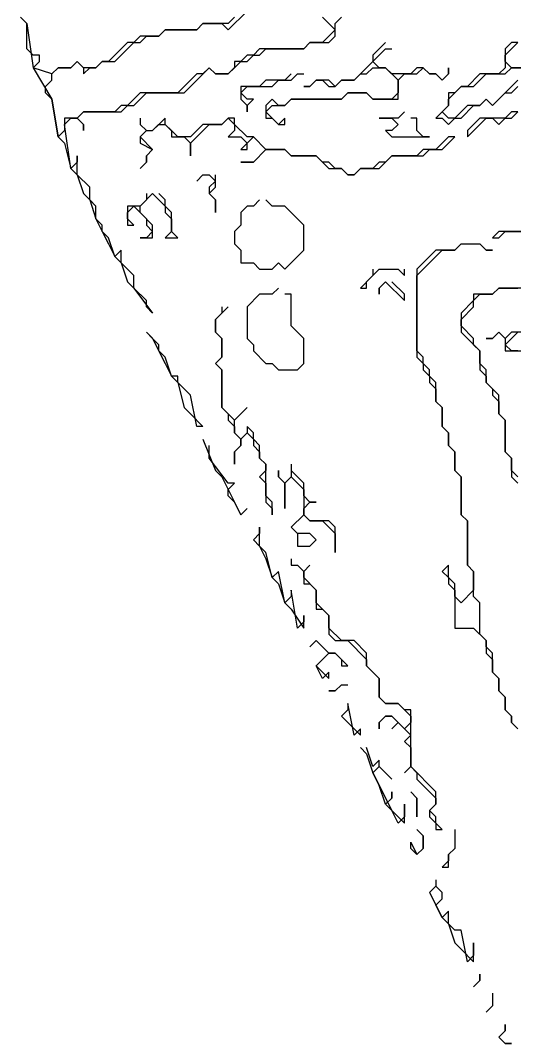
# Model space of a CAD drawing. Header units: metres. Extents: x 76363 to 76886, y 81203 to 81673.
# Drawn here: x 76461.4 to 76492.8, y 81213.4 to 81278.4 of the extents above; entities that cross this region are included whole.
import ezdxf

# ---------------------------------------------------------------- set-up
doc = ezdxf.new("R2010")
doc.units = ezdxf.units.M

msp = doc.modelspace()

# ---------------------------------------------------------------- linework, layer by layer
for points in [[(76475, 81278.6, 209.985), (76474.6, 81278.2, 209.93), (76473, 81278.2, 210.01), (76472.6, 81277.8, 209.92), (76470.6, 81277.8, 209.805), (76470.2, 81277.4, 209.68), (76469, 81277.4, 209.675), (76468.6, 81277, 209.59), (76468.2, 81277, 209.59), (76467, 81275.8, 209.465), (76466.6, 81275.8, 209.543), (76466.2, 81275.4, 209.41), (76465.4, 81275.4, 209.38), (76465, 81275.8, 209.475), (76464.6, 81275.4, 209.345), (76463.8, 81275.4, 209.383), (76463.4, 81275, 209.45), (76462.2, 81275.4, 209.47), (76462.6, 81275.8, 209.48), (76462.6, 81276.2, 209.49), (76462.2, 81276.2, 209.5), (76461.8, 81276.6, 209.567), (76461.8, 81278.2, 209.82), (76461.4, 81278.6, 209.845)], [(76461.4, 81278.6, 209.845), (76461.8, 81278.2, 209.82), (76462.2, 81275.4, 209.47), (76463.4, 81273.4, 208.657), (76463.8, 81271, 205.895), (76464.2, 81270.6, 205.727), (76464.6, 81269, 205.5), (76465, 81268.6, 205.095), (76465.4, 81267.4, 205.04), (76465.8, 81267, 204.795), (76466.2, 81265.8, 204.78), (76466.6, 81265, 204.423), (76467, 81264.2, 204.28), (76467.4, 81263.4, 204.05), (76467.8, 81263, 203.943), (76468.2, 81261.8, 203.825), (76468.6, 81261.4, 203.618), (76469.8, 81259.8, 202.942), (76469.4, 81260.2, 203.1), (76469.4, 81260.6, 203.08), (76468.6, 81261.4, 203.618), (76468.6, 81262.2, 203.495), (76467.8, 81263, 203.943), (76467.8, 81263.8, 203.8), (76467.4, 81263.4, 204.05), (76467, 81264.6, 204.27), (76466.6, 81265, 204.423), (76466.6, 81265.4, 204.49), (76466.2, 81265.8, 204.78), (76466.2, 81266.6, 204.52), (76465.8, 81267, 204.795), (76465.8, 81267.8, 204.75), (76465, 81268.6, 205.095), (76465, 81269.8, 205.192), (76465, 81269.4, 205.13), (76464.6, 81269, 205.5), (76464.2, 81271.8, 205.974), (76464.6, 81272.2, 206.035), (76465, 81272.2, 205.43), (76465.4, 81271.8, 205.003), (76465.4, 81271.4, 204.99), (76465.4, 81271.8, 205.003), (76465, 81272.2, 205.43), (76465.4, 81272.6, 205.597), (76467.8, 81272.6, 203.942), (76468.2, 81273, 204.236), (76468.6, 81273, 204.087), (76469.4, 81273.8, 204.926), (76471.8, 81273.8, 203.75), (76473.4, 81275.4, 204.79), (76473.8, 81275, 204.217), (76474.6, 81275, 203.917), (76475.4, 81275.8, 204.705), (76475.8, 81275.8, 204.488), (76476.2, 81276.2, 204.827), (76476.6, 81276.2, 204.588), (76477, 81276.6, 204.79), (76479.4, 81276.6, 204.503), (76479.8, 81277, 205.183), (76481, 81277, 204.847), (76481.4, 81277.4, 205.12), (76481.4, 81278.2, 205.812), (76481.8, 81278.6, 206.13)], [(76480.6, 81278.6, 207.872), (76481.4, 81277.8, 205.423), (76480.6, 81277, 204.987), (76479.8, 81277, 205.183), (76479.4, 81276.6, 204.503), (76476.6, 81276.6, 204.983), (76476.2, 81276.2, 204.827), (76475.8, 81276.2, 205.174), (76475.4, 81275.8, 204.705), (76475, 81275.8, 205.024), (76475, 81275.4, 204.223), (76474.6, 81275, 203.917), (76473.8, 81275, 204.217), (76473.4, 81275.4, 204.79), (76473, 81275, 204.356), (76472.6, 81275, 204.619), (76471.4, 81273.8, 203.9), (76469, 81273.8, 205.013), (76468.2, 81273, 204.236), (76467.8, 81273, 204.572), (76467.4, 81272.6, 204.22), (76465.4, 81272.6, 205.597), (76465, 81272.2, 205.43), (76464.2, 81272.2, 206.358), (76464.2, 81271.4, 205.697), (76463.8, 81271, 205.895), (76463.4, 81273.4, 208.657), (76463, 81273.8, 209.005), (76463, 81274.2, 209.26), (76463.4, 81274.6, 209.385), (76463.4, 81275, 209.45), (76463.8, 81275.4, 209.383), (76464.6, 81275.4, 209.345), (76465, 81275.8, 209.475), (76465.4, 81275.4, 209.38), (76465.4, 81275, 209.183), (76465.8, 81275.4, 209.38), (76466.2, 81275.4, 209.41), (76466.6, 81275.8, 209.543), (76467.4, 81275.8, 209.47), (76468.6, 81277, 209.59), (76469, 81277, 209.58), (76469.4, 81277.4, 209.68), (76470.2, 81277.4, 209.68), (76470.6, 81277.8, 209.805), (76472.6, 81277.8, 209.92), (76473, 81278.2, 210.01), (76474.2, 81278.2, 209.93), (76474.6, 81277.8, 209.795), (76475.8, 81279, 210.11)], [(76484.6, 81277, 203.908), (76483.8, 81276.2, 203.553), (76483.8, 81275.8, 203.173), (76482.6, 81274.6, 202.96), (76481.8, 81274.6, 203.103), (76481.4, 81274.2, 202.91), (76481, 81274.6, 203.16), (76480.2, 81274.6, 203.165), (76479.8, 81274.2, 202.99), (76479.4, 81274.2, 203.07), (76479.8, 81274.2, 202.99), (76480.2, 81274.6, 203.165), (76480.6, 81274.6, 203.143), (76481, 81274.2, 202.95), (76481.4, 81274.2, 202.91), (76481.8, 81274.6, 203.103), (76482.6, 81274.6, 202.96), (76483, 81275, 203.135), (76483.4, 81275, 202.9), (76483.8, 81275.4, 202.95), (76484.6, 81275.4, 202.88), (76485.4, 81274.6, 202.22), (76485.4, 81273.8, 202.225), (76485, 81273.4, 202.1), (76483.8, 81273.4, 202.485), (76483.4, 81273.8, 202.66), (76482.2, 81273.8, 202.73), (76481.8, 81273.4, 202.64), (76478.6, 81273.4, 202.73), (76478.2, 81273, 202.6), (76477.8, 81273, 202.605), (76477.4, 81273.4, 202.707), (76477, 81273, 202.483), (76477, 81272.2, 202.05), (76477.4, 81272.2, 202.117), (76477.8, 81271.8, 201.82), (76478.2, 81271.8, 201.923), (76478.2, 81272.2, 202.18), (76477.8, 81271.8, 201.82), (76477, 81272.6, 202.29), (76477.4, 81273, 202.56), (76478.2, 81273, 202.6), (76478.6, 81273.4, 202.73), (76481.8, 81273.4, 202.64), (76482.2, 81273.8, 202.73), (76483.4, 81273.8, 202.66), (76483.8, 81273.4, 202.485), (76485.4, 81273.4, 202.015), (76485.4, 81274.6, 202.22), (76485.8, 81275, 202.263), (76486.6, 81275, 201.873), (76487, 81275.4, 202.025), (76487.4, 81275, 201.74), (76487.8, 81275, 201.697), (76488.2, 81274.6, 201.29), (76488.6, 81275, 201.413), (76488.6, 81275.4, 201.595), (76488.6, 81275, 201.413), (76488.2, 81274.6, 201.29), (76487.8, 81275, 201.697), (76487.4, 81275, 201.74), (76487, 81275.4, 202.025), (76486.6, 81275.4, 202.194), (76486.2, 81275, 202.14), (76485, 81275, 202.39), (76484.6, 81275.4, 202.88), (76484.2, 81275.4, 202.88), (76483.8, 81275.8, 203.173), (76484.6, 81276.6, 203.5), (76485, 81276.6, 203.425)], [(76493, 81277, 201.24), (76492.6, 81277, 201.288), (76492.2, 81276.6, 201.29), (76492.2, 81275.4, 200.85), (76491.8, 81275, 200.84), (76490.6, 81275, 201.07), (76489.8, 81274.2, 200.787), (76489.4, 81274.2, 200.89), (76489, 81273.8, 200.8), (76488.6, 81273.8, 200.88), (76488.6, 81273, 200.68), (76487.8, 81272.2, 200.8), (76488.2, 81272.2, 200.69), (76488.6, 81271.8, 200.67), (76489, 81272.2, 200.615), (76489.4, 81272.2, 200.645), (76490.2, 81273, 200.565), (76490.6, 81273, 200.605), (76491, 81273.4, 200.647), (76491.4, 81273, 200.6), (76492.2, 81273.8, 200.71), (76492.6, 81273.8, 200.63), (76493, 81274.2, 200.645)], [(76493.8, 81275.4, 200.655), (76492.6, 81275.4, 200.77), (76492.2, 81275.8, 200.87), (76492.2, 81276.2, 201.062), (76493, 81277, 201.24)], [(76493, 81274.6, 200.63), (76491.4, 81273, 200.6), (76491, 81273.4, 200.647), (76490.6, 81273, 200.605), (76489.8, 81273, 200.57), (76489, 81272.2, 200.615), (76488.6, 81272.2, 200.62), (76488.2, 81272.6, 200.67), (76488.6, 81273, 200.68), (76488.6, 81273.4, 200.745), (76489.4, 81274.2, 200.89), (76490.2, 81274.2, 200.695), (76491, 81275, 201.035), (76492.2, 81275, 200.76), (76492.6, 81275.4, 200.77), (76493.8, 81275.4, 200.655)], [(76478.6, 81275, 203.46), (76478.2, 81274.6, 203.193), (76477, 81274.6, 203.32), (76476.6, 81274.2, 203.08), (76475.4, 81274.2, 202.97), (76475.4, 81273.4, 202.52), (76475.8, 81273, 202.492), (76475.8, 81272.6, 202.28), (76475.8, 81273, 202.492), (76476.2, 81273.4, 202.58), (76475.8, 81273.4, 202.59), (76475.4, 81273.8, 202.637), (76475.8, 81274.2, 202.977), (76477.4, 81274.2, 203.035), (76477.8, 81274.6, 203.325), (76478.6, 81274.6, 203.17), (76479, 81275, 203.367), (76479.4, 81275, 203.393)], [(76469, 81272.2, 203.365), (76469, 81271.8, 203.103), (76469.4, 81271.4, 202.75), (76469, 81271, 202.66), (76469, 81270.6, 202.645), (76469.8, 81270.2, 202.16), (76469.4, 81269.8, 202.3), (76469.4, 81269.4, 202.28), (76469, 81269, 202.493), (76469.4, 81269.4, 202.28), (76469.4, 81269.8, 202.3), (76469.8, 81270.2, 202.16), (76469, 81271, 202.66), (76469.4, 81271.4, 202.75), (76469.8, 81271.4, 202.595), (76470.2, 81271.8, 202.77), (76470.6, 81271.8, 202.583), (76471, 81271.4, 202.33), (76471, 81271, 202.086), (76471.8, 81271, 201.85), (76472.2, 81270.6, 201.48), (76472.2, 81269.8, 201.29), (76472.2, 81270.6, 201.48), (76473.4, 81271.8, 201.725), (76474.2, 81271.8, 201.562), (76474.6, 81272.2, 201.85), (76475, 81271.8, 201.52), (76475, 81271.4, 201.35), (76474.6, 81271, 201.27), (76475.4, 81271, 201.26), (76475.8, 81270.6, 201.09), (76475.4, 81270.2, 201.07), (76475.8, 81270.2, 201.063), (76475.8, 81270.6, 201.09), (76476.2, 81271, 201.36), (76477, 81270.2, 200.91), (76476.2, 81269.4, 200.8), (76475.4, 81269.4, 201.11), (76476.2, 81269.4, 200.8), (76477, 81270.2, 200.91), (76478.2, 81270.2, 201.025), (76478.6, 81269.8, 200.81), (76480.2, 81269.8, 200.89), (76481, 81269, 200.69), (76481.8, 81269, 200.893), (76482.2, 81268.6, 200.6), (76482.6, 81268.6, 200.51), (76483, 81269, 200.68), (76484.2, 81269, 200.565), (76485, 81269.8, 200.75), (76487, 81269.8, 200.55), (76487.4, 81270.2, 200.685), (76488.2, 81270.2, 200.49), (76489, 81271, 200.45), (76488.6, 81271, 200.52), (76487.8, 81270.2, 200.65), (76487, 81270.2, 200.84), (76486.6, 81269.8, 200.737), (76485, 81269.8, 200.75), (76484.6, 81269.4, 200.62), (76484.2, 81269.4, 200.7), (76483.8, 81269, 200.605), (76483, 81269, 200.68), (76482.6, 81268.6, 200.51), (76482.2, 81268.6, 200.6), (76481.8, 81269, 200.893), (76481.4, 81269, 200.76), (76481, 81269.4, 200.783), (76480.6, 81269.4, 200.675), (76480.2, 81269.8, 200.89), (76478.6, 81269.8, 200.81), (76478.2, 81270.2, 201.025), (76477, 81270.2, 200.91), (76476.2, 81271, 201.36), (76475.8, 81271, 201.3), (76475, 81271.8, 201.52), (76475, 81272.2, 201.77), (76474.6, 81272.2, 201.85), (76474.2, 81271.8, 201.562), (76473, 81271.8, 201.855), (76472.2, 81271, 201.73), (76471.4, 81271, 201.92), (76470.6, 81271.8, 202.583), (76470.6, 81272.2, 202.94), (76469.8, 81271.4, 202.595)], [(76485.8, 81272.6, 201.635), (76485.4, 81272.2, 201.585), (76484.2, 81272.2, 201.9), (76485, 81272.2, 201.71), (76485.4, 81271.8, 201.41), (76485, 81271.4, 201.505), (76484.6, 81271.4, 201.573), (76485, 81271, 201.37), (76487.4, 81271, 200.98), (76487, 81271, 201.14), (76486.6, 81271.4, 201.31), (76486.6, 81272.2, 201.27), (76486.2, 81272.2, 201.4)], [(76493, 81272.6, 200.31), (76492.6, 81272.6, 200.35), (76492.2, 81272.2, 200.34), (76490.6, 81272.2, 200.41), (76489.8, 81271.4, 200.41), (76489.8, 81271, 200.33), (76491, 81272.2, 200.41), (76491.4, 81272.2, 200.375), (76491.8, 81271.8, 200.16), (76492.2, 81272.2, 200.34), (76492.6, 81272.2, 200.26), (76493, 81272.6, 200.31)], [(76473, 81268.6, 201.16), (76472.6, 81268.2, 201.22), (76473, 81268.6, 201.16), (76473.4, 81268.6, 201.085), (76473.8, 81268.2, 200.91), (76473.4, 81267.8, 200.895), (76473.4, 81267.4, 200.77), (76473.8, 81267, 200.705), (76473.8, 81266.2, 200.71), (76473.8, 81267, 200.705), (76473.4, 81267.4, 200.77), (76473.8, 81267.8, 200.81), (76473.8, 81268.6, 201.007)], [(76469.4, 81267.4, 202.495), (76469.4, 81267, 202.637), (76469, 81266.6, 203.06), (76468.2, 81266.6, 203.23), (76468.2, 81265.4, 203.445), (76468.6, 81265.4, 203.445), (76468.2, 81265.8, 203.39), (76468.2, 81266.2, 203.29), (76468.6, 81266.6, 203.15), (76469.4, 81265.8, 203.22), (76469.4, 81265.4, 203.253), (76469.8, 81265, 202.928), (76469.4, 81264.6, 203.06), (76469, 81264.6, 203.14), (76469.8, 81264.6, 202.715), (76469.8, 81265.4, 202.85), (76469, 81266.2, 203.367), (76469, 81266.6, 203.06), (76469.8, 81267.4, 202.3), (76470.6, 81266.6, 201.885), (76470.6, 81266.2, 201.8), (76471, 81265.8, 201.668), (76471, 81265, 201.7), (76470.6, 81264.6, 202.052), (76471.4, 81264.6, 201.53), (76471, 81265, 201.7), (76471, 81266.2, 201.68), (76470.6, 81266.6, 201.885), (76470.6, 81267, 201.89), (76470.2, 81267.4, 202.03)], [(76476.6, 81267, 200.695), (76476.2, 81266.6, 200.75), (76475.8, 81266.6, 200.76), (76475.4, 81266.2, 200.695), (76475.4, 81265.4, 200.785), (76475, 81265, 200.535), (76475, 81264.2, 200.495), (76475.4, 81263.8, 200.738), (76475.4, 81263, 200.485), (76476.2, 81263, 200.953), (76476.6, 81262.6, 200.63), (76477.4, 81262.6, 200.647), (76477.8, 81263, 201.122), (76478.2, 81262.6, 200.42), (76479.4, 81263.8, 200.47), (76479.4, 81265.4, 200.31), (76478.2, 81266.6, 200.475), (76477.4, 81266.6, 200.635), (76477, 81267, 200.685)], [(76493.4, 81265, 200.02), (76491.8, 81265, 200.02), (76491.4, 81264.6, 200.075), (76491.8, 81264.6, 200), (76492.2, 81265, 199.97), (76493.4, 81265, 200.02)], [(76489.4, 81264.2, 200.07), (76489, 81263.8, 200.05), (76487.8, 81263.8, 200.13), (76486.6, 81262.6, 200.35), (76486.6, 81257, 199.68), (76487, 81256.6, 199.51), (76487, 81256.2, 199.642), (76487.4, 81255.8, 199.458), (76487.4, 81255.4, 199.75), (76487.8, 81255, 199.587), (76487.8, 81254.2, 199.56), (76488.2, 81253.8, 199.507), (76488.2, 81252.6, 199.79), (76488.6, 81252.2, 199.586), (76488.6, 81251.4, 199.735), (76489, 81251, 199.505), (76489, 81249.8, 199.86), (76489.4, 81249.4, 199.553), (76489.4, 81247, 199.77), (76489.8, 81246.6, 199.517), (76489.8, 81243.8, 200.01), (76490.2, 81243.4, 199.703), (76490.2, 81242.2, 199.883), (76489.4, 81241.4, 199.795), (76489, 81241.8, 199.69), (76489, 81242.6, 199.805), (76488.6, 81243, 199.803), (76488.6, 81243.8, 199.85), (76488.2, 81243.4, 199.84), (76488.6, 81243, 199.803), (76488.6, 81242.6, 199.72), (76489, 81242.2, 199.71), (76489, 81239.8, 199.87), (76490.2, 81239.8, 199.91), (76491, 81239, 199.653), (76491, 81238.2, 199.91), (76491.4, 81237.8, 199.74), (76491.4, 81237, 199.85), (76491.8, 81236.6, 199.685), (76491.8, 81235.8, 199.87), (76492.2, 81235.4, 199.585), (76492.2, 81234.6, 199.723), (76492.6, 81234.2, 199.497), (76492.6, 81233.8, 199.55), (76493, 81233.4, 199.333)], [(76493, 81233.4, 199.333), (76492.6, 81233.8, 199.55), (76492.6, 81234.2, 199.497), (76492.2, 81234.6, 199.723), (76492.2, 81235.4, 199.585), (76491.8, 81235.8, 199.87), (76491.8, 81236.6, 199.685), (76491.4, 81237, 199.85), (76491.4, 81238.2, 199.677), (76491, 81238.6, 199.773), (76491, 81239, 199.653), (76490.6, 81239.4, 199.785), (76490.6, 81241.4, 199.643), (76490.2, 81241.8, 199.84), (76490.2, 81243.4, 199.703), (76489.8, 81243.8, 200.01), (76489.8, 81246.6, 199.517), (76489.4, 81247, 199.77), (76489.4, 81249.4, 199.553), (76489, 81249.8, 199.86), (76489, 81251, 199.505), (76488.6, 81251.4, 199.735), (76488.6, 81252.2, 199.586), (76488.2, 81252.6, 199.79), (76488.2, 81253.8, 199.507), (76487.8, 81254.2, 199.56), (76487.8, 81255.4, 199.364), (76487.4, 81255.8, 199.458), (76487.4, 81256.2, 199.233), (76487, 81256.6, 199.51), (76487, 81257, 199.314), (76486.6, 81257.4, 199.59), (76486.6, 81262.2, 200.32), (76488.2, 81263.8, 200.05), (76489, 81263.8, 200.05), (76489.4, 81264.2, 200.07), (76490.6, 81264.2, 200.06), (76491, 81263.8, 199.89), (76491.4, 81263.8, 199.73), (76491, 81263.8, 199.89), (76490.6, 81264.2, 200.06)], [(76483.8, 81262.6, 200.09), (76483.8, 81262.2, 200.07), (76483, 81261.4, 200.04), (76483.4, 81261.4, 200.04), (76483.4, 81261.8, 200.06), (76484.2, 81262.6, 200.17), (76485.4, 81262.6, 200.31), (76485.8, 81262.2, 200.335), (76485.8, 81262.6, 200.34)], [(76484.6, 81261.8, 199.97), (76484.2, 81261.4, 199.88), (76484.2, 81261, 199.865), (76484.2, 81261.4, 199.88), (76484.6, 81261.8, 199.97), (76485.8, 81260.6, 199.885), (76485.8, 81261, 200.02), (76485, 81261.8, 200.095)], [(76477.8, 81261.4, 200.135), (76477.4, 81261, 200.19), (76476.6, 81261, 200.35), (76475.8, 81260.2, 200.32), (76475.8, 81258.2, 200.593), (76476.2, 81257.8, 200.815), (76476.2, 81257.4, 200.805), (76477, 81256.6, 200.655), (76477.4, 81256.6, 200.833), (76477.8, 81256.2, 200.467), (76479, 81256.2, 200.28), (76479.4, 81256.6, 200.23), (76479.4, 81258.2, 200.07), (76478.6, 81259, 200.257), (76478.6, 81261, 200.117), (76478.2, 81261, 200.167)], [(76493.4, 81261.4, 195.56), (76491.8, 81261.4, 196.038), (76491.4, 81261, 195.762), (76490.2, 81261, 196.32), (76490.2, 81260.6, 195.782), (76489.4, 81259.8, 195.992), (76489.4, 81258.6, 195.328), (76490.6, 81257.4, 194.09), (76490.6, 81256.2, 194.367), (76491, 81255.8, 194.02), (76491, 81255.4, 194.135), (76491.4, 81255, 193.832), (76491.4, 81254.6, 193.833), (76491.8, 81254.2, 193.715), (76491.8, 81253.4, 193.891), (76492.2, 81253, 193.583), (76492.2, 81251, 193.89), (76492.6, 81250.6, 193.537), (76492.6, 81249.4, 193.775), (76493, 81249, 193.567)], [(76493, 81249.4, 193.477), (76492.6, 81249.8, 193.67), (76492.6, 81250.6, 193.537), (76492.2, 81251, 193.89), (76492.2, 81253, 193.583), (76491.8, 81253.4, 193.891), (76491.8, 81254.6, 193.507), (76491, 81255.4, 194.135), (76491, 81256.2, 193.882), (76490.6, 81256.6, 194.19), (76490.6, 81257.4, 194.09), (76490.2, 81257.8, 194.493), (76490.2, 81258.2, 194.587), (76489.4, 81259, 195.51), (76489.4, 81259.4, 195.717), (76490.2, 81260.2, 195.597), (76490.2, 81260.6, 195.782), (76490.6, 81261, 195.983), (76491.4, 81261, 195.762), (76491.8, 81261.4, 196.038), (76493, 81261.4, 195.66)], [(76474.2, 81260.2, 200.5), (76474.2, 81259.8, 200.53), (76473.8, 81259.4, 200.64), (76473.8, 81258.6, 200.64), (76474.2, 81258.2, 200.62), (76474.2, 81257, 200.72), (76473.8, 81256.6, 200.855), (76474.2, 81256.2, 200.76), (76474.2, 81253.8, 200.89), (76474.6, 81253.4, 200.79), (76474.6, 81253, 200.77), (76475, 81252.6, 200.83), (76475, 81252.2, 200.82), (76475.4, 81251.8, 200.76), (76475.4, 81251.4, 200.815), (76475, 81251, 201.12), (76475, 81250.2, 201.1), (76475, 81251, 201.12), (76475.4, 81251.4, 200.815), (76475.4, 81251.8, 200.76), (76475.8, 81252.2, 200.58), (76476.2, 81251.8, 200.48), (76476.2, 81251.4, 200.615), (76476.6, 81251, 200.445), (76476.6, 81250.6, 200.5), (76477, 81250.2, 200.45), (76477, 81249.8, 200.51), (76476.6, 81249.4, 200.64), (76477, 81249, 200.51), (76477, 81247.8, 200.84), (76477.4, 81247.4, 200.785), (76477.4, 81247, 200.955), (76477.4, 81247.8, 200.69), (76477, 81248.2, 200.665), (76477, 81250.2, 200.45), (76476.6, 81250.6, 200.5), (76476.6, 81251.4, 200.517), (76476.2, 81251.8, 200.48), (76476.2, 81252.2, 200.5), (76475.8, 81252.6, 200.555), (76475.8, 81252.2, 200.58), (76475.4, 81251.8, 200.76), (76475, 81252.2, 200.82), (76475, 81253, 200.77), (76475.8, 81253.8, 200.65), (76475, 81253, 200.77), (76474.2, 81253.8, 200.89), (76474.2, 81256.2, 200.76), (76473.8, 81256.6, 200.855), (76474.2, 81257, 200.72), (76474.2, 81258.2, 200.62), (76473.8, 81258.6, 200.64), (76473.8, 81259.4, 200.64), (76474.6, 81260.2, 200.4)], [(76469.4, 81258.6, 203.25), (76469.8, 81258.2, 203.055), (76470.6, 81256.6, 202.658), (76471, 81255.8, 202.4), (76471.4, 81255.4, 202.27), (76471.8, 81253.8, 202.28), (76472.2, 81253.4, 202.18), (76473, 81252.6, 201.835), (76472.6, 81252.6, 202.06), (76472.2, 81254.6, 201.96), (76471.4, 81255.4, 202.27), (76471.4, 81255.8, 202.165), (76471, 81255.8, 202.4), (76470.6, 81257, 202.65), (76470.2, 81257.4, 202.82), (76470.2, 81257.8, 202.8), (76469.4, 81258.6, 203.25)], [(76495.4, 81258.6, 192.547), (76492.6, 81258.6, 193.488), (76492.2, 81258.2, 193.453), (76491.8, 81258.6, 194.013), (76491.4, 81258.2, 193.935), (76491, 81258.2, 194.13), (76491.4, 81258.2, 193.935), (76491.8, 81258.6, 194.013), (76492.2, 81258.2, 193.453), (76492.2, 81257.4, 193.165), (76493.4, 81257.4, 192.78)], [(76493, 81257.4, 192.94), (76492.6, 81257.4, 193.063), (76492.2, 81257.8, 193.34), (76493, 81258.6, 193.32)], [(76473, 81251.8, 201.905), (76473.8, 81249.8, 201.79), (76474.2, 81249.4, 201.835), (76475, 81247.8, 201.69), (76475.4, 81247, 201.73), (76475.8, 81247.4, 201.37), (76475.4, 81247, 201.73), (76475, 81247.8, 201.69), (76474.6, 81248.2, 201.865), (76474.6, 81248.6, 201.77), (76475, 81249, 201.47), (76474.6, 81249, 201.635), (76473.4, 81250.6, 201.89), (76473.4, 81251.4, 201.89)], [(76474.2, 81250.6, 201.557)], [(76478.6, 81250.2, 200.135), (76478.6, 81249.4, 200.06), (76478.2, 81249, 200.28), (76477.8, 81249.4, 200.335), (76477.8, 81249.8, 200.31), (76477.8, 81249.4, 200.335), (76478.2, 81249, 200.28), (76478.2, 81247.4, 200.62), (76478.2, 81249, 200.28), (76478.6, 81249.4, 200.06), (76479.4, 81248.6, 200.11), (76479.4, 81247, 200.225), (76478.6, 81246.2, 200.587), (76479, 81245.8, 200.36), (76479, 81245, 200.48), (76479.8, 81245, 200.55), (76480.2, 81245.4, 200.49), (76479.8, 81245.8, 200.31), (76479, 81245.8, 200.36), (76478.6, 81246.2, 200.587), (76479.4, 81247, 200.225), (76479.8, 81246.6, 200.117), (76480.6, 81246.6, 199.97), (76481.4, 81245.8, 199.89), (76481.4, 81244.6, 199.863), (76481.4, 81246.2, 199.955), (76481, 81246.6, 199.927), (76479.8, 81246.6, 200.117), (76479.4, 81247, 200.225), (76479.4, 81247.4, 200.05), (76479.8, 81247.8, 199.99), (76480.2, 81247.8, 199.96), (76479.8, 81247.8, 199.99), (76479.4, 81248.2, 200.005), (76479.4, 81249, 200.08), (76478.6, 81249.8, 200.12)], [(76476.2, 81245.4, 201.92), (76476.6, 81245, 201.763), (76477, 81244.2, 201.738), (76477.4, 81243, 201.63), (76477.8, 81242.6, 201.436), (76478.2, 81241.4, 201.4), (76478.6, 81241, 201.08), (76479.4, 81239.8, 201.02), (76479.4, 81240.6, 200.9), (76479.4, 81240.2, 200.903), (76479, 81239.8, 201.13), (76478.6, 81242.2, 201.01), (76478.6, 81241.8, 201.077), (76478.2, 81241.4, 201.4), (76477.8, 81243.4, 201.353), (76477.4, 81243, 201.63), (76477, 81244.6, 201.58), (76476.6, 81245, 201.763), (76476.6, 81246.2, 201.62), (76476.6, 81245.8, 201.65), (76476.2, 81245.4, 201.92)], [(76478.6, 81244.2, 200.75), (76478.6, 81243.8, 200.81), (76479, 81243.8, 200.66), (76479.4, 81243.4, 200.45), (76479.4, 81242.6, 200.45), (76479.8, 81242.6, 200.37), (76480.2, 81242.2, 200.275), (76480.2, 81241, 200.45), (76480.6, 81241, 200.37), (76481, 81240.6, 200.27), (76481, 81239.4, 200.53), (76481.4, 81239, 200.52), (76482.2, 81239, 200.285), (76483.4, 81237.8, 200.15), (76483.4, 81237.4, 200.357), (76484.2, 81236.6, 200.117), (76484.2, 81235.4, 200.27), (76484.6, 81235, 200.09), (76485.4, 81235, 200.05), (76486.2, 81234.2, 200.05), (76486.2, 81233.8, 200.08), (76485.8, 81233.4, 200.135), (76485, 81234.2, 200.14), (76484.6, 81234.2, 200.175), (76484.2, 81233.8, 200.35), (76484.2, 81233.4, 200.45), (76484.2, 81233.8, 200.35), (76484.6, 81234.2, 200.175), (76485, 81234.2, 200.14), (76485.4, 81233.8, 200.385), (76485, 81233.4, 200.41), (76485.4, 81233.8, 200.385), (76486.2, 81233, 199.965), (76485.8, 81232.6, 200.06), (76486.2, 81232.2, 200.08), (76486.2, 81231, 200.14), (76485.8, 81230.6, 200.35), (76486.2, 81231, 200.14), (76486.6, 81230.6, 200.125), (76486.6, 81230.2, 200.06), (76487.8, 81229, 199.98), (76487.8, 81228.6, 199.88), (76487.4, 81228.2, 200.02), (76487.4, 81227.8, 200), (76487.8, 81227.4, 199.94), (76487.8, 81227, 199.99), (76488.2, 81227, 199.887), (76487.8, 81227.4, 199.94), (76487.8, 81227.8, 199.92), (76487.4, 81228.2, 200.02), (76487.8, 81228.6, 199.88), (76487.8, 81229.4, 199.99), (76486.2, 81231, 200.14), (76486.2, 81234.6, 200.127), (76485.8, 81234.6, 200.07), (76485.4, 81235, 200.05), (76484.6, 81235, 200.09), (76484.2, 81235.4, 200.27), (76484.2, 81236.6, 200.117), (76483.4, 81237.4, 200.357), (76483.4, 81238.2, 200.16), (76482.6, 81239, 200.285), (76481.8, 81239, 200.395), (76481, 81239.8, 200.51), (76481, 81240.6, 200.27), (76480.2, 81241.4, 200.397), (76480.2, 81242.2, 200.275), (76479.4, 81243, 200.47), (76479.4, 81243.4, 200.45), (76479.8, 81243.8, 200.31), (76479.4, 81243.4, 200.45)], [(76480.6, 81238.6, 200.88), (76481, 81238.2, 200.99), (76480.2, 81237.4, 201.45), (76481, 81236.6, 201.17), (76481, 81237, 201.115), (76480.6, 81236.6, 201.25), (76480.2, 81237.4, 201.45), (76481, 81238.2, 200.99), (76481.4, 81238.2, 200.785), (76481.8, 81237.8, 200.77), (76481.8, 81237.4, 200.9), (76482.2, 81237.4, 200.705), (76481.4, 81238.2, 200.785), (76481, 81238.2, 200.99), (76480.2, 81239, 200.905), (76479.8, 81238.6, 201.26)], [(76481.8, 81236.2, 200.92), (76481.4, 81235.8, 201.1), (76481, 81235.8, 201.14), (76481.4, 81235.8, 201.1), (76481.8, 81236.2, 200.92), (76482.2, 81236.2, 200.84)], [(76481.8, 81234.2, 201.26), (76482.2, 81233.8, 201.05), (76483, 81233, 200.93), (76483, 81233.4, 200.847), (76482.6, 81233, 201.165), (76482.2, 81235, 201.02), (76482.2, 81234.6, 201.08), (76481.8, 81234.2, 201.26)], [(76483, 81232.2, 200.98), (76483.4, 81231.8, 200.953), (76483.8, 81230.6, 201.09), (76485, 81228.2, 200.86), (76485.8, 81227.4, 200.52), (76485.8, 81228.6, 200.58), (76485.8, 81227.8, 200.535), (76485.4, 81227.4, 200.72), (76485, 81228.2, 200.86), (76484.6, 81228.6, 200.89), (76485, 81229, 200.71), (76485, 81229.4, 200.65), (76485, 81229, 200.71), (76484.6, 81228.6, 200.89), (76484.2, 81229.8, 201.09), (76483.8, 81230.6, 201.09), (76484.2, 81231, 200.92), (76485, 81230.2, 200.73), (76484.2, 81231, 200.92), (76484.2, 81231.4, 200.85), (76483.8, 81231, 201.07), (76483.4, 81232.2, 200.82)], [(76486.2, 81229.4, 200.34), (76486.6, 81229, 200.4), (76486.6, 81227.8, 200.333), (76486.6, 81229, 200.4)], [(76486.6, 81227, 200.46), (76487, 81226.6, 200.33), (76487, 81225.8, 200.605), (76486.6, 81225.4, 200.51), (76486.2, 81225.8, 200.53), (76486.2, 81226.2, 200.58), (76486.6, 81225.4, 200.51), (76487, 81225.8, 200.605), (76487, 81226.6, 200.33)], [(76489, 81227, 199.77), (76489, 81225.8, 199.71), (76488.6, 81225.4, 199.85), (76488.6, 81225, 199.83), (76488.2, 81224.6, 199.935), (76488.6, 81224.6, 199.78), (76488.6, 81225.4, 199.85), (76489, 81225.8, 199.71)], [(76487, 81224.6, 200.355)], [(76487.8, 81223.8, 200.01), (76487.8, 81223.4, 200.033), (76487.4, 81223, 200.09), (76488.2, 81221.4, 199.83), (76488.6, 81221, 199.77), (76489, 81219.8, 199.755), (76489.4, 81219.4, 199.7), (76490.2, 81218.6, 199.51), (76490.2, 81219.8, 199.41), (76490.2, 81219, 199.44), (76489.8, 81218.6, 199.56), (76489.4, 81220.6, 199.59), (76489, 81220.6, 199.71), (76488.6, 81221, 199.77), (76488.6, 81221.8, 199.65), (76488.2, 81221.4, 199.83), (76487.8, 81222.2, 199.98), (76488.2, 81222.6, 199.84), (76488.2, 81223, 199.935), (76487.8, 81223.4, 200.033)], [(76490.2, 81217, 199.74), (76490.6, 81217.4, 199.6), (76490.6, 81217.8, 199.465), (76490.6, 81217.4, 199.6), (76490.2, 81217, 199.74)], [(76491.4, 81216.6, 199.415), (76491.4, 81215.8, 199.42), (76491, 81215.4, 199.44), (76491, 81215.4, 199.44), (76491.4, 81215.8, 199.42)], [(76492.2, 81213.4, 199.61), (76492.6, 81213.4, 199.58), (76492.2, 81213.4, 199.61), (76491.8, 81213.8, 199.52), (76492.2, 81214.2, 199.45), (76492.2, 81214.6, 199.44), (76492.2, 81214.2, 199.45), (76491.8, 81213.8, 199.52)]]:
    msp.add_polyline3d(points)

doc.saveas('drawing.dxf')
